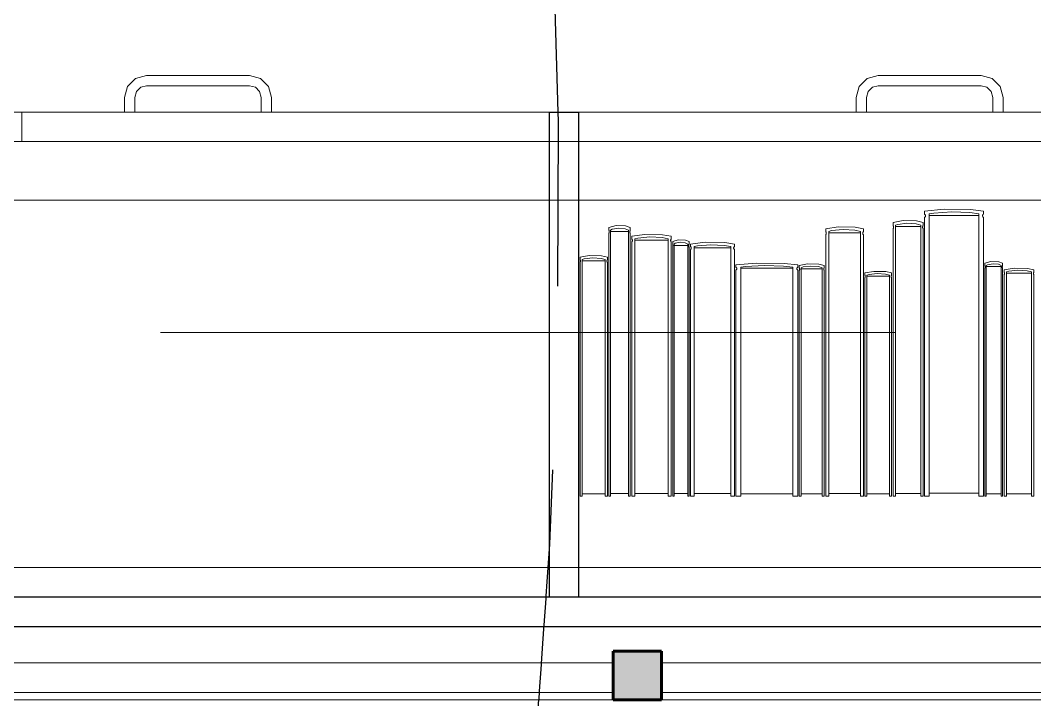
# Model space of a CAD drawing. Header units: inches. Extents: x -19 to 5698, y -728 to 92.
# Drawn here: x 229.95 to 230.641, y 29.7 to 30.162 of the extents above; entities that cross this region are included whole.
import ezdxf

# ---------------------------------------------------------------- set-up
doc = ezdxf.new("R2010")
doc.units = ezdxf.units.IN
doc.header["$MEASUREMENT"] = 0
doc.set_wipeout_variables(frame=1)
for name, pattern in [('HIDDEN', [0.375, 0.25, -0.125]), ('Punto & Raya', [0.65, 0.5, -0.075, 0, -0.075]), ('Wipeout_Contour', [1, 0, -1])]:
    doc.linetypes.add(name, pattern=pattern)
doc.layers.get('0').update_dxf_attribs({"color": 61})
doc.layers.add('00 conduct tomacorr', color=120, linetype='HIDDEN', lineweight=30)
for name, color, linetype in [('02 _ ARQ _ ALB _ Ejes Generales', 251, 'Continuous'), ('02 _ ARQ _ ZON _ Espacio.3D', 7, 'Continuous'), ('Acabado - Muros', 7, 'Continuous'), ('Interior - Mobiliario', 7, 'Continuous'), ('Notas - Etiquetas', 7, 'Continuous')]:
    doc.layers.add(name, color=color, linetype=linetype)
doc.dimstyles.new('Estilo_Generado__8', dxfattribs={"dimtxt": 0.18, "dimasz": 0.0912, "dimexe": 0.18, "dimexo": 0.0625, "dimgap": 0, "dimtad": 0, "dimtih": 1, "dimtoh": 1, "dimdec": 4, "dimzin": 0, "dimdsep": 46, "dimcen": 0.09, "dimadec": 0, "dimazin": 0, "dimtfac": 1, "dimtdec": 4, "dimtmove": 0, "dimatfit": 3, "dimldrblk": 'ARROWHEAD_5', "dimfxl": 1, "dimtolj": 1, "dimtzin": 0, "dimarcsym": 0})

# ---------------------------------------------------------------- blocks, each defined once
blk = doc.blocks.new('ARROWHEAD_5')
at = {"linetype": 'Continuous', "lineweight": 0}
blk.add_hatch(color=0, dxfattribs=at).paths.add_polyline_path([(-1, 0.2679), (0, 0), (-1, -0.2679)])
at = {"color": 0, "linetype": 'Continuous', "lineweight": 0}
blk.add_line((0, 0), (-1, 0), dxfattribs=at)

msp = doc.modelspace()

# ---------------------------------------------------------------- linework, layer by layer
at = {"layer": '02 _ ARQ _ ZON _ Espacio.3D', "color": 254, "linetype": 'Continuous', "lineweight": 0, "flags": 128}
msp.add_lwpolyline([(229.07002, 31), (229.57002, 31), (229.57002, 29.74994), (235.57003, 29.75), (235.57003, 30.2), (236.07002, 30.2), (236.07003, 30.7), (236.42005, 30.7), (236.42005, 31.89906), (237.77007, 31.89906), (237.77007, 32.9963), (236.42005, 32.9963), (236.42007, 39), (236.07002, 39), (236.07002, 39.4), (235.67002, 39.4), (235.66999, 39.7505), (229.57, 39.7505), (229.57002, 39), (229.07002, 39)], dxfattribs=at)
at = {"layer": 'Interior - Mobiliario', "color": 175, "linetype": 'Continuous', "lineweight": 13}
for p, q in [((230.02303, 30.11744), (230.02852, 30.12293)), ((230.02852, 30.12293), (230.03602, 30.12494)), ((230.03602, 30.12494), (230.10602, 30.12494)), ((230.10602, 30.12494), (230.11352, 30.12293)), ((230.11352, 30.12293), (230.11901, 30.11744)), ((230.52652, 30.12293), (230.52103, 30.11744)), ((230.53402, 30.12494), (230.52652, 30.12293)), ((230.60402, 30.12494), (230.53402, 30.12494)), ((230.61152, 30.12293), (230.60402, 30.12494)), ((230.61701, 30.11744), (230.61152, 30.12293)), ((230.02102, 30.10994), (230.02303, 30.11744)), ((230.02909, 30.11394), (230.02802, 30.10994)), ((230.03202, 30.11686), (230.02909, 30.11394)), ((230.03602, 30.11794), (230.03202, 30.11686)), ((230.10602, 30.11794), (230.03602, 30.11794)), ((230.11002, 30.11686), (230.10602, 30.11794)), ((230.11294, 30.11394), (230.11002, 30.11686)), ((230.11402, 30.10994), (230.11294, 30.11394)), ((230.11901, 30.11744), (230.12102, 30.10994)), ((230.52103, 30.11744), (230.51902, 30.10994)), ((230.52602, 30.10994), (230.52709, 30.11394)), ((230.52709, 30.11394), (230.53002, 30.11686)), ((230.53002, 30.11686), (230.53402, 30.11794)), ((230.53402, 30.11794), (230.60402, 30.11794)), ((230.60402, 30.11794), (230.60802, 30.11686)), ((230.60802, 30.11686), (230.61094, 30.11394)), ((230.61094, 30.11394), (230.61202, 30.10994)), ((230.61902, 30.10994), (230.61701, 30.11744)), ((230.02102, 30.09994), (230.02102, 30.10994)), ((230.02802, 30.10994), (230.02802, 30.09994)), ((230.11402, 30.09994), (230.11402, 30.10994)), ((230.12102, 30.10994), (230.12102, 30.09994)), ((230.51902, 30.10994), (230.51902, 30.09994)), ((230.52602, 30.09994), (230.52602, 30.10994)), ((230.61202, 30.10994), (230.61202, 30.09994)), ((230.61902, 30.09994), (230.61902, 30.10994)), ((229.95102, 30.09994), (229.95102, 30.07994)), ((230.02802, 30.09994), (230.02102, 30.09994)), ((230.12102, 30.09994), (230.11402, 30.09994)), ((230.51902, 30.09994), (230.52602, 30.09994)), ((230.61202, 30.09994), (230.61902, 30.09994)), ((231.05002, 30.07994), (229.59002, 30.07994)), ((230.57889, 30.03391), (230.56553, 30.0326)), ((230.56553, 30.0326), (230.56553, 30.03049)), ((230.56553, 30.03049), (230.56575, 30.03033)), ((230.56575, 30.03033), (230.56597, 30.03008)), ((230.56597, 30.03008), (230.56613, 30.02981)), ((230.56619, 30.02924), (230.5661, 30.02896)), ((230.56613, 30.02981), (230.5662, 30.02953)), ((230.5662, 30.02953), (230.56619, 30.02924)), ((230.56874, 30.03066), (230.57177, 30.03124)), ((230.56874, 29.83859), (230.56874, 30.03066)), ((230.60238, 30.02969), (230.56874, 30.02969)), ((230.57177, 30.03124), (230.58405, 30.03205)), ((230.5968, 30.03366), (230.57889, 30.03391)), ((230.58405, 30.03205), (230.59638, 30.03155)), ((230.59638, 30.03155), (230.60238, 30.03066)), ((230.60558, 30.0326), (230.5968, 30.03366)), ((230.60238, 30.03066), (230.60238, 29.83859)), ((230.60491, 30.02931), (230.60492, 30.02959)), ((230.60499, 30.02903), (230.60491, 30.02931)), ((230.60492, 30.02959), (230.60502, 30.02987)), ((230.60502, 30.02987), (230.60519, 30.03014)), ((230.60519, 30.03014), (230.60543, 30.03039)), ((230.60543, 30.03039), (230.60558, 30.03049)), ((230.60558, 30.03049), (230.60558, 30.0326)), ((230.3555, 30.02275), (230.35066, 30.02152)), ((230.362, 30.02252), (230.3555, 30.02275)), ((230.36518, 30.02152), (230.362, 30.02252)), ((230.5509, 30.02608), (230.54408, 30.02483)), ((230.54408, 30.02483), (230.54408, 30.02281)), ((230.54408, 30.02281), (230.54419, 30.02266)), ((230.54419, 30.02266), (230.54431, 30.02241)), ((230.54431, 30.02241), (230.54439, 30.02216)), ((230.54572, 30.02297), (230.54727, 30.02352)), ((230.54572, 29.83859), (230.54572, 30.02297)), ((230.54727, 30.02352), (230.55354, 30.0243)), ((230.56005, 30.02585), (230.5509, 30.02608)), ((230.55354, 30.0243), (230.55983, 30.02383)), ((230.55983, 30.02383), (230.56289, 30.02297)), ((230.56453, 30.02483), (230.56005, 30.02585)), ((230.56289, 30.02297), (230.56289, 29.83859)), ((230.56424, 30.02221), (230.56433, 30.02247)), ((230.56433, 30.02247), (230.56445, 30.02271)), ((230.56445, 30.02271), (230.56453, 30.02281)), ((230.56453, 30.02281), (230.56453, 30.02483)), ((230.56569, 30.02845), (230.56553, 30.02835)), ((230.56553, 30.02835), (230.56553, 29.83859)), ((230.56593, 30.0287), (230.56569, 30.02845)), ((230.5661, 30.02896), (230.56593, 30.0287)), ((230.60514, 30.02875), (230.60499, 30.02903)), ((230.60537, 30.0285), (230.60514, 30.02875)), ((230.60558, 30.02835), (230.60537, 30.0285)), ((230.60558, 29.83859), (230.60558, 30.02835)), ((230.35066, 30.02152), (230.35066, 30.01953)), ((230.35066, 30.01953), (230.35074, 30.01938)), ((230.35072, 30.01761), (230.35066, 30.01751)), ((230.35066, 30.01751), (230.35066, 29.83859)), ((230.35081, 30.01784), (230.35072, 30.01761)), ((230.35074, 30.01938), (230.35082, 30.01915)), ((230.35087, 30.01809), (230.35081, 30.01784)), ((230.35082, 30.01915), (230.35088, 30.01889)), ((230.3509, 30.01836), (230.35087, 30.01809)), ((230.35088, 30.01889), (230.35091, 30.01863)), ((230.35091, 30.01863), (230.3509, 30.01836)), ((230.35182, 30.01969), (230.35293, 30.02024)), ((230.35182, 29.83859), (230.35182, 30.01969)), ((230.36402, 30.01878), (230.35182, 30.01878)), ((230.35293, 30.02024), (230.35738, 30.021)), ((230.35738, 30.021), (230.36185, 30.02053)), ((230.36185, 30.02053), (230.36402, 30.01969)), ((230.36402, 30.01969), (230.36402, 29.83859)), ((230.36494, 30.01869), (230.36498, 30.01895)), ((230.36494, 30.01842), (230.36494, 30.01869)), ((230.36497, 30.01815), (230.36494, 30.01842)), ((230.36502, 30.01789), (230.36497, 30.01815)), ((230.36498, 30.01895), (230.36504, 30.0192)), ((230.3651, 30.01766), (230.36502, 30.01789)), ((230.36504, 30.0192), (230.36513, 30.01943)), ((230.36518, 30.01751), (230.3651, 30.01766)), ((230.36513, 30.01943), (230.36518, 30.01953)), ((230.36518, 30.01953), (230.36518, 30.02152)), ((230.36518, 29.83859), (230.36518, 30.01751)), ((230.37516, 30.0167), (230.36618, 30.01551)), ((230.36618, 30.01551), (230.36618, 30.01359)), ((230.3872, 30.01648), (230.37516, 30.0167)), ((230.39311, 30.01551), (230.3872, 30.01648)), ((230.39311, 30.01359), (230.39311, 30.01551)), ((230.50679, 30.0218), (230.49823, 30.02058)), ((230.49823, 30.02058), (230.49823, 30.0186)), ((230.49823, 30.0186), (230.49837, 30.01845)), ((230.49833, 30.01669), (230.49823, 30.01659)), ((230.49823, 30.01659), (230.49823, 29.83859)), ((230.49849, 30.01692), (230.49833, 30.01669)), ((230.49837, 30.01845), (230.49852, 30.01822)), ((230.4986, 30.01717), (230.49849, 30.01692)), ((230.49852, 30.01822), (230.49862, 30.01796)), ((230.49866, 30.01743), (230.4986, 30.01717)), ((230.49862, 30.01796), (230.49866, 30.0177)), ((230.49866, 30.0177), (230.49866, 30.01743)), ((230.50029, 30.01876), (230.50223, 30.0193)), ((230.50029, 29.83859), (230.50029, 30.01876)), ((230.52184, 30.01785), (230.50029, 30.01785)), ((230.50223, 30.0193), (230.5101, 30.02006)), ((230.51826, 30.02158), (230.50679, 30.0218)), ((230.5101, 30.02006), (230.51799, 30.0196)), ((230.51799, 30.0196), (230.52184, 30.01876)), ((230.52389, 30.02058), (230.51826, 30.02158)), ((230.52184, 30.01876), (230.52184, 29.83859)), ((230.52346, 30.01776), (230.52352, 30.01802)), ((230.52346, 30.01749), (230.52346, 30.01776)), ((230.52351, 30.01722), (230.52346, 30.01749)), ((230.5236, 30.01697), (230.52351, 30.01722)), ((230.52352, 30.01802), (230.52363, 30.01827)), ((230.52375, 30.01674), (230.5236, 30.01697)), ((230.52363, 30.01827), (230.52379, 30.0185)), ((230.52389, 30.01659), (230.52375, 30.01674)), ((230.52379, 30.0185), (230.52389, 30.0186)), ((230.52389, 30.0186), (230.52389, 30.02058)), ((230.52389, 29.83859), (230.52389, 30.01659)), ((230.54416, 30.02085), (230.54408, 30.02075)), ((230.54408, 30.02075), (230.54408, 29.83859)), ((230.54428, 30.02108), (230.54416, 30.02085)), ((230.54437, 30.02134), (230.54428, 30.02108)), ((230.54442, 30.02161), (230.54437, 30.02134)), ((230.54439, 30.02216), (230.54442, 30.02188)), ((230.54442, 30.02188), (230.54442, 30.02161)), ((230.56289, 30.02204), (230.54572, 30.02204)), ((230.56419, 30.02194), (230.56424, 30.02221)), ((230.56419, 30.02167), (230.56419, 30.02194)), ((230.56423, 30.0214), (230.56419, 30.02167)), ((230.5643, 30.02114), (230.56423, 30.0214)), ((230.56442, 30.0209), (230.5643, 30.02114)), ((230.56453, 30.02075), (230.56442, 30.0209)), ((230.56453, 29.83859), (230.56453, 30.02075)), ((230.36618, 30.01359), (230.36633, 30.01344)), ((230.36629, 30.01173), (230.36618, 30.01163)), ((230.36618, 30.01163), (230.36618, 29.83859)), ((230.36645, 30.01195), (230.36629, 30.01173)), ((230.36633, 30.01344), (230.36648, 30.01322)), ((230.36656, 30.01219), (230.36645, 30.01195)), ((230.36648, 30.01322), (230.36658, 30.01297)), ((230.36663, 30.01245), (230.36656, 30.01219)), ((230.36658, 30.01297), (230.36663, 30.01271)), ((230.36663, 30.01271), (230.36663, 30.01245)), ((230.36834, 30.01374), (230.37038, 30.01427)), ((230.36834, 29.83859), (230.36834, 30.01374)), ((230.39096, 30.01286), (230.36834, 30.01286)), ((230.36834, 30.01286), (230.36834, 29.84036)), ((230.37038, 30.01427), (230.37863, 30.01501)), ((230.37863, 30.01501), (230.38692, 30.01456)), ((230.38692, 30.01456), (230.39096, 30.01374)), ((230.39096, 30.01374), (230.39096, 29.83859)), ((230.39096, 29.84036), (230.39096, 30.01286)), ((230.39266, 30.01251), (230.39267, 30.01277)), ((230.39271, 30.01225), (230.39266, 30.01251)), ((230.39267, 30.01277), (230.39273, 30.01302)), ((230.39281, 30.012), (230.39271, 30.01225)), ((230.39273, 30.01302), (230.39284, 30.01327)), ((230.39297, 30.01178), (230.39281, 30.012)), ((230.39284, 30.01327), (230.39301, 30.01349)), ((230.39311, 30.01163), (230.39297, 30.01178)), ((230.39301, 30.01349), (230.39311, 30.01359)), ((230.39311, 29.83859), (230.39311, 30.01163)), ((230.39782, 30.01303), (230.39411, 30.01186)), ((230.39411, 30.01186), (230.39411, 30.00998)), ((230.39411, 30.00998), (230.39417, 30.00984)), ((230.39417, 30.00984), (230.39423, 30.00961)), ((230.39427, 30.00861), (230.39422, 30.00838)), ((230.39423, 30.00961), (230.39428, 30.00937)), ((230.39429, 30.00887), (230.39427, 30.00861)), ((230.39428, 30.00937), (230.3943, 30.00912)), ((230.3943, 30.00912), (230.39429, 30.00887)), ((230.395, 30.01013), (230.39584, 30.01065)), ((230.395, 29.83859), (230.395, 30.01013)), ((230.40434, 30.00927), (230.395, 30.00927)), ((230.39584, 30.01065), (230.39925, 30.01137)), ((230.40279, 30.01281), (230.39782, 30.01303)), ((230.39925, 30.01137), (230.40267, 30.01093)), ((230.40267, 30.01093), (230.40434, 30.01013)), ((230.40522, 30.01186), (230.40279, 30.01281)), ((230.40434, 30.01013), (230.40434, 29.83859)), ((230.40504, 30.00918), (230.40507, 30.00943)), ((230.40504, 30.00892), (230.40504, 30.00918)), ((230.40506, 30.00867), (230.40504, 30.00892)), ((230.4051, 30.00843), (230.40506, 30.00867)), ((230.40507, 30.00943), (230.40511, 30.00967)), ((230.40511, 30.00967), (230.40518, 30.00988)), ((230.40518, 30.00988), (230.40522, 30.00998)), ((230.40522, 30.00998), (230.40522, 30.01186)), ((230.41617, 30.01134), (230.40622, 30.01019)), ((230.40622, 30.01019), (230.40622, 30.00833)), ((230.40861, 30.00848), (230.41087, 30.00898)), ((230.41087, 30.00898), (230.42002, 30.0097)), ((230.42952, 30.01113), (230.41617, 30.01134)), ((230.42002, 30.0097), (230.4292, 30.00926)), ((230.4292, 30.00926), (230.43367, 30.00848)), ((230.43606, 30.01019), (230.42952, 30.01113)), ((230.43606, 30.00833), (230.43606, 30.01019)), ((230.34557, 30.00216), (230.33723, 30.00237)), ((230.34966, 30.00127), (230.34557, 30.00216)), ((230.39415, 30.00816), (230.39411, 30.00806)), ((230.39411, 30.00806), (230.39411, 29.83859)), ((230.39422, 30.00838), (230.39415, 30.00816)), ((230.40517, 30.0082), (230.4051, 30.00843)), ((230.40522, 30.00806), (230.40517, 30.0082)), ((230.40522, 29.83859), (230.40522, 30.00806)), ((230.40622, 30.00833), (230.40638, 30.00818)), ((230.40634, 30.00652), (230.40622, 30.00643)), ((230.40622, 30.00643), (230.40622, 29.83859)), ((230.40652, 30.00674), (230.40634, 30.00652)), ((230.40638, 30.00818), (230.40656, 30.00796)), ((230.40665, 30.00697), (230.40652, 30.00674)), ((230.40656, 30.00796), (230.40667, 30.00772)), ((230.40672, 30.00722), (230.40665, 30.00697)), ((230.40667, 30.00772), (230.40672, 30.00747)), ((230.40672, 30.00747), (230.40672, 30.00722)), ((230.40861, 29.83859), (230.40861, 30.00848)), ((230.43367, 30.00762), (230.40861, 30.00762)), ((230.43367, 30.00848), (230.43367, 29.83859)), ((230.43556, 30.00728), (230.43557, 30.00753)), ((230.43562, 30.00703), (230.43556, 30.00728)), ((230.43557, 30.00753), (230.43564, 30.00778)), ((230.43573, 30.00679), (230.43562, 30.00703)), ((230.43564, 30.00778), (230.43576, 30.00801)), ((230.4359, 30.00657), (230.43573, 30.00679)), ((230.43576, 30.00801), (230.43594, 30.00823)), ((230.43606, 30.00643), (230.4359, 30.00657)), ((230.43594, 30.00823), (230.43606, 30.00833)), ((230.43606, 29.83859), (230.43606, 30.00643)), ((230.33392, 30.00013), (230.33964, 30.00081)), ((230.33964, 30.00081), (230.34538, 30.00039)), ((230.34538, 30.00039), (230.34817, 29.99965)), ((230.34817, 29.99965), (230.34817, 29.83859)), ((230.34935, 29.99851), (230.34936, 29.99875)), ((230.34939, 29.99827), (230.34935, 29.99851)), ((230.34936, 29.99875), (230.3494, 29.99899)), ((230.34946, 29.99805), (230.34939, 29.99827)), ((230.3494, 29.99899), (230.34948, 29.99921)), ((230.34956, 29.99784), (230.34946, 29.99805)), ((230.34948, 29.99921), (230.34959, 29.99942)), ((230.34966, 29.9977), (230.34956, 29.99784)), ((230.34959, 29.99942), (230.34966, 29.99951)), ((230.34966, 29.99951), (230.34966, 30.00127)), ((230.34966, 29.83859), (230.34966, 29.9977)), ((230.45113, 29.99709), (230.43706, 29.99603)), ((230.43706, 29.99603), (230.43706, 29.99432)), ((230.44043, 29.99446), (230.44363, 29.99492)), ((230.44363, 29.99492), (230.45657, 29.99558)), ((230.47, 29.99689), (230.45113, 29.99709)), ((230.45657, 29.99558), (230.46956, 29.99518)), ((230.46956, 29.99518), (230.47588, 29.99446)), ((230.47925, 29.99603), (230.47, 29.99689)), ((230.47925, 29.99432), (230.47925, 29.99603)), ((230.48592, 29.9967), (230.48025, 29.99565)), ((230.48025, 29.99565), (230.48025, 29.99394)), ((230.4829, 29.99454), (230.48811, 29.9952)), ((230.49351, 29.99651), (230.48592, 29.9967)), ((230.48811, 29.9952), (230.49333, 29.9948)), ((230.49333, 29.9948), (230.49588, 29.99408)), ((230.49723, 29.99565), (230.49351, 29.99651)), ((230.49723, 29.99394), (230.49723, 29.99565)), ((230.6106, 29.99828), (230.60658, 29.99722)), ((230.60658, 29.99722), (230.60658, 29.9955)), ((230.60658, 29.9955), (230.60665, 29.99536)), ((230.60665, 29.99536), (230.60672, 29.99516)), ((230.60672, 29.99516), (230.60676, 29.99494)), ((230.60676, 29.99494), (230.60679, 29.99471)), ((230.60679, 29.99471), (230.60678, 29.99447)), ((230.60755, 29.99563), (230.60846, 29.9961)), ((230.60755, 29.83859), (230.60755, 29.99563)), ((230.61766, 29.99484), (230.60755, 29.99484)), ((230.60846, 29.9961), (230.61215, 29.99677)), ((230.61598, 29.99809), (230.6106, 29.99828)), ((230.61215, 29.99677), (230.61586, 29.99636)), ((230.61586, 29.99636), (230.61766, 29.99563)), ((230.61862, 29.99722), (230.61598, 29.99809)), ((230.61766, 29.99563), (230.61766, 29.83859)), ((230.61842, 29.99476), (230.61845, 29.99499)), ((230.61842, 29.99453), (230.61842, 29.99476)), ((230.61845, 29.99499), (230.6185, 29.99521)), ((230.6185, 29.99521), (230.61858, 29.99541)), ((230.61858, 29.99541), (230.61862, 29.9955)), ((230.61862, 29.9955), (230.61862, 29.99722)), ((230.43706, 29.99432), (230.43729, 29.99419)), ((230.43722, 29.99266), (230.43706, 29.99258)), ((230.43706, 29.99258), (230.43706, 29.83859)), ((230.43748, 29.99286), (230.43722, 29.99266)), ((230.43729, 29.99419), (230.43753, 29.99399)), ((230.43766, 29.99308), (230.43748, 29.99286)), ((230.43753, 29.99399), (230.43769, 29.99377)), ((230.43775, 29.99331), (230.43766, 29.99308)), ((230.43769, 29.99377), (230.43776, 29.99354)), ((230.43776, 29.99354), (230.43775, 29.99331)), ((230.44043, 29.83859), (230.44043, 29.99446)), ((230.47588, 29.99367), (230.44043, 29.99367)), ((230.47588, 29.99446), (230.47588, 29.83859)), ((230.47855, 29.99336), (230.47856, 29.99359)), ((230.47862, 29.99313), (230.47855, 29.99336)), ((230.47856, 29.99359), (230.47865, 29.99382)), ((230.47879, 29.99291), (230.47862, 29.99313)), ((230.47865, 29.99382), (230.47883, 29.99403)), ((230.47903, 29.99271), (230.47879, 29.99291)), ((230.47883, 29.99403), (230.47909, 29.99423)), ((230.47925, 29.99258), (230.47903, 29.99271)), ((230.47909, 29.99423), (230.47925, 29.99432)), ((230.47925, 29.83859), (230.47925, 29.99258)), ((230.48025, 29.99394), (230.48034, 29.99381)), ((230.48032, 29.99229), (230.48025, 29.9922)), ((230.48025, 29.9922), (230.48025, 29.83859)), ((230.48042, 29.99248), (230.48032, 29.99229)), ((230.48034, 29.99381), (230.48044, 29.99361)), ((230.48049, 29.9927), (230.48042, 29.99248)), ((230.48044, 29.99361), (230.48051, 29.99339)), ((230.48053, 29.99293), (230.48049, 29.9927)), ((230.48051, 29.99339), (230.48054, 29.99316)), ((230.48054, 29.99316), (230.48053, 29.99293)), ((230.48161, 29.99408), (230.4829, 29.99454)), ((230.48161, 29.83859), (230.48161, 29.99408)), ((230.49588, 29.99329), (230.48161, 29.99329)), ((230.49588, 29.99408), (230.49588, 29.83859)), ((230.49695, 29.99321), (230.49699, 29.99344)), ((230.49695, 29.99298), (230.49695, 29.99321)), ((230.49698, 29.99275), (230.49695, 29.99298)), ((230.49705, 29.99253), (230.49698, 29.99275)), ((230.49699, 29.99344), (230.49706, 29.99365)), ((230.49714, 29.99233), (230.49705, 29.99253)), ((230.49706, 29.99365), (230.49717, 29.99385)), ((230.49723, 29.9922), (230.49714, 29.99233)), ((230.49717, 29.99385), (230.49723, 29.99394)), ((230.49723, 29.83859), (230.49723, 29.9922)), ((230.53095, 29.99157), (230.52489, 29.99055)), ((230.52489, 29.99055), (230.52489, 29.98889)), ((230.52489, 29.98889), (230.52499, 29.98877)), ((230.52499, 29.98877), (230.52509, 29.98857)), ((230.52509, 29.98857), (230.52516, 29.98836)), ((230.52519, 29.98792), (230.52515, 29.9877)), ((230.52516, 29.98836), (230.52519, 29.98814)), ((230.52519, 29.98814), (230.52519, 29.98792)), ((230.52634, 29.98903), (230.52772, 29.98948)), ((230.52634, 29.83859), (230.52634, 29.98903)), ((230.54163, 29.98827), (230.52634, 29.98827)), ((230.52772, 29.98948), (230.5333, 29.99011)), ((230.53909, 29.99138), (230.53095, 29.99157)), ((230.5333, 29.99011), (230.5389, 29.98972)), ((230.5389, 29.98972), (230.54163, 29.98903)), ((230.54308, 29.99055), (230.53909, 29.99138)), ((230.54163, 29.98903), (230.54163, 29.83859)), ((230.54278, 29.98819), (230.54282, 29.98841)), ((230.54278, 29.98796), (230.54278, 29.98819)), ((230.54281, 29.98774), (230.54278, 29.98796)), ((230.54282, 29.98841), (230.5429, 29.98862)), ((230.5429, 29.98862), (230.54301, 29.98881)), ((230.54301, 29.98881), (230.54308, 29.98889)), ((230.54308, 29.98889), (230.54308, 29.99055)), ((230.60663, 29.99383), (230.60658, 29.99374)), ((230.60658, 29.99374), (230.60658, 29.83859)), ((230.6067, 29.99403), (230.60663, 29.99383)), ((230.60676, 29.99424), (230.6067, 29.99403)), ((230.60678, 29.99447), (230.60676, 29.99424)), ((230.61844, 29.99429), (230.61842, 29.99453)), ((230.61849, 29.99407), (230.61844, 29.99429)), ((230.61856, 29.99387), (230.61849, 29.99407)), ((230.61862, 29.99374), (230.61856, 29.99387)), ((230.61862, 29.83859), (230.61862, 29.99374)), ((230.62642, 29.99374), (230.61962, 29.99271)), ((230.61962, 29.99271), (230.61962, 29.99103)), ((230.61962, 29.99103), (230.61973, 29.9909)), ((230.6197, 29.98941), (230.61962, 29.98932)), ((230.61962, 29.98932), (230.61962, 29.83859)), ((230.61983, 29.9896), (230.6197, 29.98941)), ((230.61973, 29.9909), (230.61985, 29.99071)), ((230.61991, 29.98982), (230.61983, 29.9896)), ((230.61985, 29.99071), (230.61993, 29.99049)), ((230.61996, 29.99004), (230.61991, 29.98982)), ((230.61993, 29.99049), (230.61996, 29.99027)), ((230.61996, 29.99027), (230.61996, 29.99004)), ((230.62125, 29.99117), (230.6228, 29.99162)), ((230.62125, 29.83859), (230.62125, 29.99117)), ((230.63837, 29.9904), (230.62125, 29.9904)), ((230.6228, 29.99162), (230.62905, 29.99227)), ((230.63553, 29.99355), (230.62642, 29.99374)), ((230.62905, 29.99227), (230.63532, 29.99187)), ((230.63532, 29.99187), (230.63837, 29.99117)), ((230.64, 29.99271), (230.63553, 29.99355)), ((230.63837, 29.99117), (230.63837, 29.83859)), ((230.63966, 29.99009), (230.63967, 29.99032)), ((230.6397, 29.98987), (230.63966, 29.99009)), ((230.63967, 29.99032), (230.63971, 29.99054)), ((230.63978, 29.98965), (230.6397, 29.98987)), ((230.63971, 29.99054), (230.6398, 29.99075)), ((230.63989, 29.98945), (230.63978, 29.98965)), ((230.6398, 29.99075), (230.63992, 29.99095)), ((230.64, 29.98932), (230.63989, 29.98945)), ((230.63992, 29.99095), (230.64, 29.99103)), ((230.64, 29.99103), (230.64, 29.99271)), ((230.64, 29.83859), (230.64, 29.98932)), ((230.52496, 29.9873), (230.52489, 29.98721)), ((230.52489, 29.98721), (230.52489, 29.83859)), ((230.52507, 29.98749), (230.52496, 29.9873)), ((230.52515, 29.9877), (230.52507, 29.98749)), ((230.54288, 29.98753), (230.54281, 29.98774)), ((230.54298, 29.98734), (230.54288, 29.98753)), ((230.54308, 29.98721), (230.54298, 29.98734)), ((230.54308, 29.83859), (230.54308, 29.98721)), ((230.34817, 29.83859), (230.34966, 29.83859)), ((230.35066, 29.83859), (230.35182, 29.83859)), ((230.35182, 29.84042), (230.36402, 29.84042)), ((230.36402, 29.83859), (230.36518, 29.83859)), ((230.36618, 29.83859), (230.36834, 29.83859)), ((230.36834, 29.84036), (230.39096, 29.84036)), ((230.39096, 29.83859), (230.39311, 29.83859)), ((230.39411, 29.83859), (230.395, 29.83859)), ((230.395, 29.84033), (230.40434, 29.84033)), ((230.40434, 29.83859), (230.40522, 29.83859)), ((230.40622, 29.83859), (230.40861, 29.83859)), ((230.40861, 29.84031), (230.43367, 29.84031)), ((230.43367, 29.83859), (230.43606, 29.83859)), ((230.43706, 29.83859), (230.44043, 29.83859)), ((230.44043, 29.84017), (230.47588, 29.84017)), ((230.47588, 29.83859), (230.47925, 29.83859)), ((230.48025, 29.83859), (230.48161, 29.83859)), ((230.48161, 29.84016), (230.49588, 29.84016)), ((230.49588, 29.83859), (230.49723, 29.83859)), ((230.49823, 29.83859), (230.50029, 29.83859)), ((230.50029, 29.84041), (230.52184, 29.84041)), ((230.52184, 29.83859), (230.52389, 29.83859)), ((230.52489, 29.83859), (230.52634, 29.83859)), ((230.52634, 29.84011), (230.54163, 29.84011)), ((230.54163, 29.83859), (230.54308, 29.83859)), ((230.54408, 29.83859), (230.54572, 29.83859)), ((230.54572, 29.84046), (230.56289, 29.84046)), ((230.56289, 29.83859), (230.56453, 29.83859)), ((230.56553, 29.83859), (230.56874, 29.83859)), ((230.56874, 29.84053), (230.60238, 29.84053)), ((230.60238, 29.83859), (230.60558, 29.83859)), ((230.60658, 29.83859), (230.60755, 29.83859)), ((230.60755, 29.84018), (230.61766, 29.84018)), ((230.61766, 29.83859), (230.61862, 29.83859)), ((230.61962, 29.83859), (230.62125, 29.83859)), ((230.62125, 29.84013), (230.63837, 29.84013)), ((230.63837, 29.83859), (230.64, 29.83859)), ((229.59002, 29.76994), (231.05002, 29.76994))]:
    msp.add_line(p, q, dxfattribs=at)

# ---------------------------------------------------------------- next in the draw order: wipeouts: each hides what was drawn before it
at = {"color": 254, "linetype": 'Wipeout_Contour', "lineweight": 0, "ltscale": 9927.854325}
msp.add_wipeout([(230.37002, 29.733), (230.38652, 29.733), (230.38652, 29.7), (232.52002, 29.7), (232.52002, 29.75), (230.37002, 29.75)], dxfattribs=at).dxf.layer = 'Acabado - Muros'
at = {"color": 254, "linetype": 'Wipeout_Contour', "lineweight": 0, "ltscale": 6614.836271}
msp.add_wipeout([(230.33002, 30.09994), (230.31002, 30.09994), (230.31002, 29.76994), (230.33002, 29.76994)], dxfattribs=at).dxf.layer = 'Interior - Mobiliario'

# ---------------------------------------------------------------- next in the draw order: linework, layer by layer
at = {"layer": '02 _ ARQ _ ALB _ Ejes Generales', "color": 251, "linetype": 'Punto & Raya', "lineweight": 13, "true_color": 0x636466}
msp.add_line((190.84544, 29.95), (239.57002, 29.95), dxfattribs=at)
at = {"layer": 'Acabado - Muros', "color": 251, "linetype": 'Continuous', "lineweight": 13, "flags": 128}
msp.add_lwpolyline([(230.38652, 29.7), (232.52002, 29.7)], dxfattribs=at)
at = {"layer": 'Interior - Mobiliario', "color": 175, "linetype": 'Continuous', "lineweight": 13}
for p, q in [((229.57002, 30.09994), (231.07002, 30.09994)), ((231.05002, 30.09994), (229.59002, 30.09994)), ((231.05002, 30.09994), (229.59002, 30.09994)), ((230.31002, 30.09994), (229.95102, 30.09994)), ((230.33002, 30.09994), (230.31002, 30.09994)), ((230.31002, 30.09994), (230.31002, 29.76994)), ((230.33002, 30.09994), (230.31002, 30.09994)), ((230.31002, 30.09994), (230.31002, 30.07994)), ((230.33002, 29.76994), (230.33002, 30.09994)), ((230.33002, 30.09994), (230.68902, 30.09994)), ((230.33002, 30.09994), (230.33002, 30.07994)), ((231.05002, 30.07994), (229.59002, 30.07994)), ((231.05002, 30.07994), (229.59002, 30.07994)), ((231.03002, 30.07994), (229.61002, 30.07994)), ((230.31002, 30.07994), (229.95102, 30.07994)), ((230.33002, 30.07994), (230.68902, 30.07994)), ((229.61002, 30.03994), (231.03002, 30.03994)), ((230.33723, 30.00237), (230.33102, 30.00127)), ((230.33102, 30.00127), (230.33102, 29.99951)), ((230.33102, 29.99951), (230.33112, 29.99937)), ((230.33109, 29.99779), (230.33102, 29.9977)), ((230.33102, 29.9977), (230.33102, 29.83859)), ((230.3312, 29.998), (230.33109, 29.99779)), ((230.33112, 29.99937), (230.33122, 29.99916)), ((230.33128, 29.99822), (230.3312, 29.998)), ((230.33122, 29.99916), (230.33129, 29.99893)), ((230.33132, 29.99846), (230.33128, 29.99822)), ((230.33129, 29.99893), (230.33133, 29.9987)), ((230.33133, 29.9987), (230.33132, 29.99846)), ((230.33251, 29.99965), (230.33392, 30.00013)), ((230.33251, 29.83859), (230.33251, 29.99965)), ((230.34817, 29.99883), (230.33251, 29.99883)), ((230.33102, 29.83859), (230.33251, 29.83859)), ((230.33251, 29.84022), (230.34817, 29.84022)), ((231.03002, 29.78994), (229.61002, 29.78994)), ((230.31002, 29.76994), (230.33002, 29.76994))]:
    msp.add_line(p, q, dxfattribs=at)
at = {"layer": 'Interior - Mobiliario', "color": 175, "linetype": 'Continuous', "lineweight": 30}
for p, q in [((230.31002, 30.09994), (230.31002, 29.76994)), ((230.31002, 30.09994), (230.33002, 30.09994)), ((230.33002, 30.09994), (230.33002, 29.76994)), ((230.31002, 29.76994), (230.33002, 29.76994))]:
    msp.add_line(p, q, dxfattribs=at)

# ---------------------------------------------------------------- next in the draw order: wipeouts: each hides what was drawn before it
at = {"color": 254, "linetype": 'Wipeout_Contour', "lineweight": 0, "ltscale": 9920.152064}
msp.add_wipeout([(229.67002, 29.75), (229.67002, 29.7), (230.35352, 29.7), (230.35352, 29.733), (230.37002, 29.733), (230.37002, 29.75)], dxfattribs=at).dxf.layer = 'Acabado - Muros'
at = {"color": 254, "linetype": 'Wipeout_Contour', "lineweight": 0, "ltscale": 6619.352656}
msp.add_wipeout([(232.52002, 29.705), (232.52002, 29.725), (230.38652, 29.725), (230.38652, 29.705)], dxfattribs=at).dxf.layer = 'Acabado - Muros'

# ---------------------------------------------------------------- next in the draw order: linework, layer by layer
at = {"layer": 'Acabado - Muros', "color": 7, "linetype": 'Continuous', "lineweight": 60}
for p, q in [((230.38652, 29.733), (230.35352, 29.733)), ((230.38652, 29.733), (230.38652, 29.7)), ((230.38652, 29.7), (230.35352, 29.7))]:
    msp.add_line(p, q, dxfattribs=at)
at = {"layer": 'Acabado - Muros', "color": 251, "linetype": 'Continuous', "lineweight": 13, "flags": 128}
for points in [[(229.67002, 29.75), (230.37002, 29.75), (232.52002, 29.75)], [(229.67002, 29.7), (230.35352, 29.7)]]:
    msp.add_lwpolyline(points, dxfattribs=at)
at = {"layer": 'Acabado - Muros', "color": 7, "linetype": 'Continuous', "lineweight": 13, "flags": 128}
msp.add_lwpolyline([(232.52002, 29.705), (232.52002, 29.725), (230.38652, 29.725), (230.38652, 29.705)], close=True, dxfattribs=at)

# ---------------------------------------------------------------- next in the draw order: wipeouts: each hides what was drawn before it
at = {"color": 254, "linetype": 'Wipeout_Contour', "lineweight": 0, "ltscale": 6613.587586}
msp.add_wipeout([(230.35352, 29.705), (230.35352, 29.725), (229.67002, 29.725), (229.67002, 29.705)], dxfattribs=at).dxf.layer = 'Acabado - Muros'

# ---------------------------------------------------------------- next in the draw order: hatches: boundary and pattern name
at = {"layer": 'Acabado - Muros', "linetype": 'Continuous', "lineweight": 0}
msp.add_hatch(color=254, dxfattribs=at).paths.add_polyline_path([(230.38652, 29.733), (230.35352, 29.733), (230.35352, 29.7), (230.38652, 29.7)])

# ---------------------------------------------------------------- next in the draw order: linework, layer by layer
at = {"layer": 'Acabado - Muros', "color": 7, "linetype": 'Continuous', "lineweight": 60}
msp.add_line((230.35352, 29.733), (230.35352, 29.7), dxfattribs=at)
at = {"layer": 'Acabado - Muros', "color": 7, "linetype": 'Continuous', "lineweight": 13, "flags": 128}
msp.add_lwpolyline([(230.35352, 29.705), (230.35352, 29.725), (229.67002, 29.725), (229.67002, 29.705)], close=True, dxfattribs=at)

# ---------------------------------------------------------------- next in the draw order: wipeouts: each hides what was drawn before it
at = {"color": 254, "linetype": 'Wipeout_Contour', "lineweight": 0, "ltscale": 6614.823592}
msp.add_wipeout([(231.05002, 29.76994), (229.59002, 29.76994), (229.59002, 29.74994), (231.05002, 29.74994)], dxfattribs=at).dxf.layer = 'Interior - Mobiliario'

# ---------------------------------------------------------------- next in the draw order: linework, layer by layer
at = {"layer": '00 conduct tomacorr'}
msp.add_arc((226.05235, 30.03573, -0.00018), 4.26438, 349.19262, 19.99548, dxfattribs=at)
at = {"layer": 'Interior - Mobiliario', "color": 175, "linetype": 'Continuous', "lineweight": 13}
for p, q in [((230.31002, 30.09994), (230.31002, 29.76994)), ((230.33002, 29.76994), (230.33002, 30.09994)), ((231.05002, 29.76994), (229.59002, 29.76994)), ((229.59002, 29.76994), (231.05002, 29.76994)), ((229.59002, 29.76994), (231.05002, 29.76994)), ((229.59002, 29.76994), (231.05002, 29.76994)), ((230.31002, 29.76994), (230.33002, 29.76994)), ((231.07002, 29.74994), (229.57002, 29.74994)), ((229.59002, 29.74994), (231.05002, 29.74994)), ((229.59002, 29.74994), (231.05002, 29.74994)), ((229.61002, 29.74994), (231.03002, 29.74994))]:
    msp.add_line(p, q, dxfattribs=at)
at = {"layer": 'Interior - Mobiliario', "color": 175, "linetype": 'Continuous', "lineweight": 30}
for p, q in [((229.59002, 29.76994), (231.05002, 29.76994)), ((229.59002, 29.74994), (231.05002, 29.74994))]:
    msp.add_line(p, q, dxfattribs=at)

# ---------------------------------------------------------------- next in the draw order: leaders
at = {"layer": 'Notas - Etiquetas', "color": 144, "linetype": 'Continuous', "lineweight": 13, "annotation_type": 0, "has_hookline": 1, "hookline_direction": 1, "text_width": 0.96501}
msp.add_leader([(232.57002, 29.715), (232.33502, 29.94084), (231.14823, 29.94084)], dimstyle='Estilo_Generado__8', dxfattribs=at)

doc.saveas('drawing.dxf')
